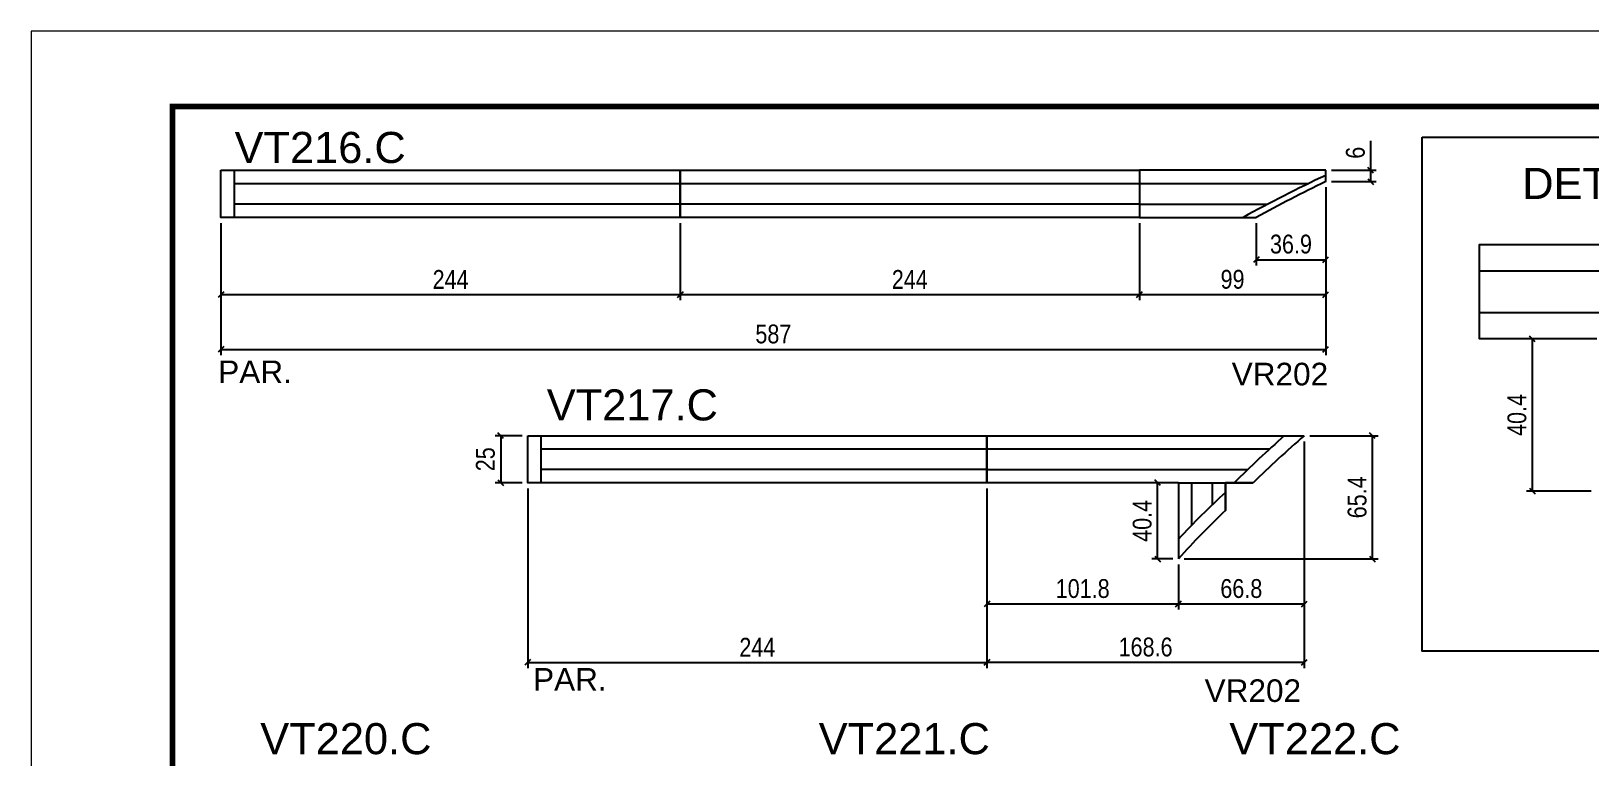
# Model space of a CAD drawing. Extents: x 5442 to 11695, y -218 to 3129.
# Drawn here: x 5442 to 6271, y 446 to 832 of the extents above; entities that cross this region are included whole.
import ezdxf

# ---------------------------------------------------------------- set-up
doc = ezdxf.new("R2010")
doc.units = 0
doc.linetypes.add('DASHED', pattern=[0.75, 0.5, -0.25])
for name, color, linetype in [('5', 5, 'Continuous'), ('Cotas', 1, 'Continuous'), ('NOMENCLATURA', 7, 'Continuous'), ('Painéis', 200, 'Continuous'), ('SARR_2.2x7', 40, 'Continuous')]:
    doc.layers.add(name, color=color, linetype=linetype)
for name, color, linetype, lineweight in [('Escoras', 2, 'Continuous', 25), ('Folhas', 255, 'Continuous', 9), ('SARRAFO DE PRESSAO', 251, 'DASHED', 9)]:
    doc.layers.add(name, color=color, linetype=linetype, lineweight=lineweight)
doc.styles.add('COTA TECNICA', font='techl___.ttf', dxfattribs={"height": 10})
doc.styles.add('COTA TECNICA-50', font='techl___.ttf', dxfattribs={"height": 10})
doc.styles.get("Standard").update_dxf_attribs({"font": 'arial.ttf'})
doc.dimstyles.new('COTA PAINEL-50', dxfattribs={"dimtxt": 10, "dimasz": 3, "dimexe": 3, "dimexo": 3, "dimgap": 3, "dimtad": 1, "dimdec": 1, "dimzin": 12, "dimdsep": 46, "dimtxsty": 'COTA TECNICA-50', "dimblk1": 'OBLIQUE', "dimblk2": 'OBLIQUE', "dimsah": 1, "dimcen": 0.9, "dimclrd": 4, "dimclre": 4, "dimclrt": 240, "dimadec": 1, "dimazin": 3, "dimtfac": 1, "dimtdec": 1, "dimtmove": 0, "dimatfit": 3, "dimfxl": 1, "dimtolj": 1, "dimtzin": 12, "dimarcsym": 0})
doc.dimstyles.new('PAINEL', dxfattribs={"dimtxt": 10, "dimasz": 3, "dimexe": 3, "dimexo": 3, "dimgap": 3, "dimtad": 1, "dimdec": 1, "dimzin": 12, "dimdsep": 46, "dimtxsty": 'COTA TECNICA', "dimblk1": 'OBLIQUE', "dimblk2": 'OBLIQUE', "dimsah": 1, "dimcen": 0.9, "dimclrd": 4, "dimclre": 4, "dimclrt": 240, "dimadec": 1, "dimazin": 3, "dimtfac": 1, "dimtdec": 1, "dimtmove": 0, "dimatfit": 3, "dimfxl": 1, "dimtolj": 1, "dimtzin": 12, "dimarcsym": 0})

# ---------------------------------------------------------------- blocks, each defined once
blk = doc.blocks.new('9999999999')
at = {"layer": 'Folhas'}
blk.add_lwpolyline([(98138.98, 34190.21), (99623.98, 34190.21), (99623.98, 35240.21), (98138.98, 35240.21)], close=True, dxfattribs=at)
at = {"layer": 'Folhas', "color": 30, "const_width": 3}
blk.add_lwpolyline([(98213.98, 34230.21), (99583.98, 34230.21), (99583.98, 35200.21), (98213.98, 35200.21)], close=True, dxfattribs=at)
blk = doc.blocks.new('_Oblique')
at = {"color": 0, "linetype": 'ByBlock', "lineweight": -2}
blk.add_line((-0.5, -0.5), (0.5, 0.5), dxfattribs=at)
blk = doc.blocks.new('*D1095')
at = {"layer": 'Cotas', "color": 4, "linetype": 'ByBlock', "lineweight": -2, "transparency": 16777216}
for p, q in [((6118.28, 614.14), (6118.28, 493.77)), ((5949.69, 589.13), (5949.69, 493.77)), ((6118.28, 496.77), (5949.69, 496.77))]:
    blk.add_line(p, q, dxfattribs=at)
at = {"layer": 'Defpoints', "color": 0, "linetype": 'ByBlock', "transparency": 16777216}
for p in [(6118.28, 617.14), (5949.69, 592.13), (5949.69, 496.77)]:
    blk.add_point(p, dxfattribs=at)
at = {"layer": 'Cotas', "color": 4, "linetype": 'ByBlock', "lineweight": -2, "transparency": 16777216, "xscale": 3, "yscale": 3, "zscale": 3, "rotation": 180}
blk.add_blockref('_Oblique', (5949.69, 496.77), dxfattribs=at)
at = {"layer": 'Cotas', "color": 4, "linetype": 'ByBlock', "lineweight": -2, "transparency": 16777216, "xscale": 3, "yscale": 3, "zscale": 3}
blk.add_blockref('_Oblique', (6118.28, 496.77), dxfattribs=at)
at = {"layer": 'Cotas', "color": 240, "linetype": 'ByBlock', "transparency": 16777216, "insert": (6033.99, 504.89), "char_height": 10, "attachment_point": 5, "style": 'COTA TECNICA-50'}
blk.add_mtext('\\A1;168.6', dxfattribs=at)
blk = doc.blocks.new('*D1359')
at = {"layer": 'Cotas', "color": 4, "linetype": 'ByBlock', "lineweight": -2, "transparency": 16777216}
for p, q in [((6048.46, 592.13), (6037.35, 592.13)), ((6040.35, 551.71), (6040.35, 592.13)), ((6048.46, 551.71), (6037.35, 551.71))]:
    blk.add_line(p, q, dxfattribs=at)
at = {"layer": 'Defpoints', "color": 0, "linetype": 'ByBlock', "transparency": 16777216}
for p in [(6040.35, 592.13), (6051.46, 592.13), (6051.46, 551.71)]:
    blk.add_point(p, dxfattribs=at)
at = {"layer": 'Cotas', "color": 4, "linetype": 'ByBlock', "lineweight": -2, "transparency": 16777216, "xscale": 3, "yscale": 3, "zscale": 3}
for p, rotation in [((6040.35, 592.13), 90), ((6040.35, 551.71), 270)]:
    blk.add_blockref('_Oblique', p, dxfattribs=dict(at, rotation=rotation))
at = {"layer": 'Cotas', "color": 240, "linetype": 'ByBlock', "transparency": 16777216, "insert": (6032.25, 571.92), "char_height": 10, "attachment_point": 5, "rotation": 90, "style": 'COTA TECNICA-50'}
blk.add_mtext('\\A1;40.4', dxfattribs=at)
blk = doc.blocks.new('*D1385')
at = {"layer": 'Cotas', "color": 4, "linetype": 'ByBlock', "lineweight": -2, "transparency": 16777216}
for p, q in [((5949.69, 589.14), (5949.69, 524.81)), ((6051.46, 548.71), (6051.46, 524.81)), ((5949.69, 527.81), (6051.46, 527.81))]:
    blk.add_line(p, q, dxfattribs=at)
at = {"layer": 'Defpoints', "color": 0, "linetype": 'ByBlock', "transparency": 16777216}
for p in [(5949.69, 592.14), (6051.46, 551.71), (6051.46, 527.81)]:
    blk.add_point(p, dxfattribs=at)
at = {"layer": 'Cotas', "color": 4, "linetype": 'ByBlock', "lineweight": -2, "transparency": 16777216, "xscale": 3, "yscale": 3, "zscale": 3, "rotation": 180}
blk.add_blockref('_Oblique', (5949.69, 527.81), dxfattribs=at)
at = {"layer": 'Cotas', "color": 4, "linetype": 'ByBlock', "lineweight": -2, "transparency": 16777216, "xscale": 3, "yscale": 3, "zscale": 3}
blk.add_blockref('_Oblique', (6051.46, 527.81), dxfattribs=at)
at = {"layer": 'Cotas', "color": 240, "linetype": 'ByBlock', "transparency": 16777216, "insert": (6000.58, 535.93), "char_height": 10, "attachment_point": 5, "style": 'COTA TECNICA-50'}
blk.add_mtext('\\A1;101.8', dxfattribs=at)
blk = doc.blocks.new('*D1386')
at = {"layer": 'Cotas', "color": 4, "linetype": 'ByBlock', "lineweight": -2, "transparency": 16777216}
for p, q in [((5705.69, 589.14), (5705.69, 493.77)), ((5949.69, 589.13), (5949.69, 493.77)), ((5705.69, 496.77), (5949.69, 496.77))]:
    blk.add_line(p, q, dxfattribs=at)
at = {"layer": 'Defpoints', "color": 0, "linetype": 'ByBlock', "transparency": 16777216}
for p in [(5705.69, 592.14), (5949.69, 592.13), (5949.69, 496.77)]:
    blk.add_point(p, dxfattribs=at)
at = {"layer": 'Cotas', "color": 4, "linetype": 'ByBlock', "lineweight": -2, "transparency": 16777216, "xscale": 3, "yscale": 3, "zscale": 3, "rotation": 180}
blk.add_blockref('_Oblique', (5705.69, 496.77), dxfattribs=at)
at = {"layer": 'Cotas', "color": 4, "linetype": 'ByBlock', "lineweight": -2, "transparency": 16777216, "xscale": 3, "yscale": 3, "zscale": 3}
blk.add_blockref('_Oblique', (5949.69, 496.77), dxfattribs=at)
at = {"layer": 'Cotas', "color": 240, "linetype": 'ByBlock', "transparency": 16777216, "insert": (5827.69, 504.84), "char_height": 10, "attachment_point": 5, "style": 'COTA TECNICA-50'}
blk.add_mtext('\\A1;244', dxfattribs=at)
blk = doc.blocks.new('*D1387')
at = {"layer": 'Cotas', "color": 4, "linetype": 'ByBlock', "lineweight": -2, "transparency": 16777216}
for p, q in [((5542.7, 730.05), (5542.7, 689.03)), ((5786.7, 730.05), (5786.7, 689.03)), ((5542.7, 692.03), (5786.7, 692.03))]:
    blk.add_line(p, q, dxfattribs=at)
at = {"layer": 'Defpoints', "color": 0, "linetype": 'ByBlock', "transparency": 16777216}
for p in [(5542.7, 733.05), (5786.7, 733.05), (5786.7, 692.03)]:
    blk.add_point(p, dxfattribs=at)
at = {"layer": 'Cotas', "color": 4, "linetype": 'ByBlock', "lineweight": -2, "transparency": 16777216, "xscale": 3, "yscale": 3, "zscale": 3, "rotation": 180}
blk.add_blockref('_Oblique', (5542.7, 692.03), dxfattribs=at)
at = {"layer": 'Cotas', "color": 4, "linetype": 'ByBlock', "lineweight": -2, "transparency": 16777216, "xscale": 3, "yscale": 3, "zscale": 3}
blk.add_blockref('_Oblique', (5786.7, 692.03), dxfattribs=at)
at = {"layer": 'Cotas', "color": 240, "linetype": 'ByBlock', "transparency": 16777216, "insert": (5664.7, 700.1), "char_height": 10, "attachment_point": 5, "style": 'COTA TECNICA-50'}
blk.add_mtext('\\A1;244', dxfattribs=at)
blk = doc.blocks.new('*D1388')
at = {"layer": 'Cotas', "color": 4, "linetype": 'ByBlock', "lineweight": -2, "transparency": 16777216}
for p, q in [((5786.7, 730.05), (5786.7, 689.03)), ((6030.7, 730.05), (6030.7, 689.03)), ((5786.7, 692.03), (6030.7, 692.03))]:
    blk.add_line(p, q, dxfattribs=at)
at = {"layer": 'Defpoints', "color": 0, "linetype": 'ByBlock', "transparency": 16777216}
for p in [(5786.7, 733.05), (6030.7, 733.05), (6030.7, 692.03)]:
    blk.add_point(p, dxfattribs=at)
at = {"layer": 'Cotas', "color": 4, "linetype": 'ByBlock', "lineweight": -2, "transparency": 16777216, "xscale": 3, "yscale": 3, "zscale": 3, "rotation": 180}
blk.add_blockref('_Oblique', (5786.7, 692.03), dxfattribs=at)
at = {"layer": 'Cotas', "color": 4, "linetype": 'ByBlock', "lineweight": -2, "transparency": 16777216, "xscale": 3, "yscale": 3, "zscale": 3}
blk.add_blockref('_Oblique', (6030.7, 692.03), dxfattribs=at)
at = {"layer": 'Cotas', "color": 240, "linetype": 'ByBlock', "transparency": 16777216, "insert": (5908.7, 700.1), "char_height": 10, "attachment_point": 5, "style": 'COTA TECNICA-50'}
blk.add_mtext('\\A1;244', dxfattribs=at)
blk = doc.blocks.new('*D1107')
at = {"layer": 'Cotas', "color": 4, "linetype": 'ByBlock', "lineweight": -2, "transparency": 16777216}
for p, q in [((6121.28, 617.14), (6157.55, 617.14)), ((6154.55, 551.71), (6154.55, 617.14)), ((6054.46, 551.71), (6157.55, 551.71))]:
    blk.add_line(p, q, dxfattribs=at)
at = {"layer": 'Defpoints', "color": 0, "linetype": 'ByBlock', "transparency": 16777216}
for p in [(6118.28, 617.14), (6154.55, 617.14), (6051.46, 551.71)]:
    blk.add_point(p, dxfattribs=at)
at = {"layer": 'Cotas', "color": 4, "linetype": 'ByBlock', "lineweight": -2, "transparency": 16777216, "xscale": 3, "yscale": 3, "zscale": 3}
for p, rotation in [((6154.55, 617.14), 90), ((6154.55, 551.71), 270)]:
    blk.add_blockref('_Oblique', p, dxfattribs=dict(at, rotation=rotation))
at = {"layer": 'Cotas', "color": 240, "linetype": 'ByBlock', "transparency": 16777216, "insert": (6146.44, 584.43), "char_height": 10, "attachment_point": 5, "rotation": 90, "style": 'COTA TECNICA-50'}
blk.add_mtext('\\A1;65.4', dxfattribs=at)
blk = doc.blocks.new('*D1389')
at = {"layer": 'Cotas', "color": 4, "linetype": 'ByBlock', "lineweight": -2, "transparency": 16777216}
for p, q in [((5702.69, 617.14), (5688.35, 617.14)), ((5691.35, 617.14), (5691.35, 592.14)), ((5702.69, 592.14), (5688.35, 592.14))]:
    blk.add_line(p, q, dxfattribs=at)
at = {"layer": 'Defpoints', "color": 0, "linetype": 'ByBlock', "transparency": 16777216}
for p in [(5705.69, 617.14), (5691.35, 592.14), (5705.69, 592.14)]:
    blk.add_point(p, dxfattribs=at)
at = {"layer": 'Cotas', "color": 4, "linetype": 'ByBlock', "lineweight": -2, "transparency": 16777216, "xscale": 3, "yscale": 3, "zscale": 3}
for p, rotation in [((5691.35, 617.14), 90), ((5691.35, 592.14), 270)]:
    blk.add_blockref('_Oblique', p, dxfattribs=dict(at, rotation=rotation))
at = {"layer": 'Cotas', "color": 240, "linetype": 'ByBlock', "transparency": 16777216, "insert": (5683.24, 604.64), "char_height": 10, "attachment_point": 5, "rotation": 90, "style": 'COTA TECNICA-50'}
blk.add_mtext('\\A1;25', dxfattribs=at)
blk = doc.blocks.new('*D1097')
at = {"layer": 'Cotas', "color": 4, "linetype": 'ByBlock', "lineweight": -2, "transparency": 16777216}
for p, q in [((6129.72, 749.04), (6129.72, 689.03)), ((6030.7, 730.05), (6030.7, 689.03)), ((6030.7, 692.03), (6129.72, 692.03))]:
    blk.add_line(p, q, dxfattribs=at)
at = {"layer": 'Defpoints', "color": 0, "linetype": 'ByBlock', "transparency": 16777216}
for p in [(6129.72, 752.04), (6030.7, 733.05), (6129.72, 692.03)]:
    blk.add_point(p, dxfattribs=at)
at = {"layer": 'Cotas', "color": 4, "linetype": 'ByBlock', "lineweight": -2, "transparency": 16777216, "xscale": 3, "yscale": 3, "zscale": 3, "rotation": 180}
blk.add_blockref('_Oblique', (6030.7, 692.03), dxfattribs=at)
at = {"layer": 'Cotas', "color": 4, "linetype": 'ByBlock', "lineweight": -2, "transparency": 16777216, "xscale": 3, "yscale": 3, "zscale": 3}
blk.add_blockref('_Oblique', (6129.72, 692.03), dxfattribs=at)
at = {"layer": 'Cotas', "color": 240, "linetype": 'ByBlock', "transparency": 16777216, "insert": (6080.21, 700.12), "char_height": 10, "attachment_point": 5, "style": 'COTA TECNICA-50'}
blk.add_mtext('\\A1;99', dxfattribs=at)
blk = doc.blocks.new('*D1098')
at = {"layer": 'Cotas', "color": 4, "linetype": 'ByBlock', "lineweight": -2, "transparency": 16777216}
for p, q in [((6129.72, 749.04), (6129.72, 707.56)), ((6092.78, 730.05), (6092.78, 707.56)), ((6092.78, 710.56), (6129.72, 710.56))]:
    blk.add_line(p, q, dxfattribs=at)
at = {"layer": 'Defpoints', "color": 0, "linetype": 'ByBlock', "transparency": 16777216}
for p in [(6129.72, 752.04), (6092.78, 733.05), (6129.72, 710.56)]:
    blk.add_point(p, dxfattribs=at)
at = {"layer": 'Cotas', "color": 4, "linetype": 'ByBlock', "lineweight": -2, "transparency": 16777216, "xscale": 3, "yscale": 3, "zscale": 3, "rotation": 180}
blk.add_blockref('_Oblique', (6092.78, 710.56), dxfattribs=at)
at = {"layer": 'Cotas', "color": 4, "linetype": 'ByBlock', "lineweight": -2, "transparency": 16777216, "xscale": 3, "yscale": 3, "zscale": 3}
blk.add_blockref('_Oblique', (6129.72, 710.56), dxfattribs=at)
at = {"layer": 'Cotas', "color": 240, "linetype": 'ByBlock', "transparency": 16777216, "insert": (6111.25, 718.81), "char_height": 10, "attachment_point": 5, "style": 'COTA TECNICA-50'}
blk.add_mtext('\\A1;36.9', dxfattribs=at)
blk = doc.blocks.new('*D1099')
at = {"layer": 'Cotas', "color": 4, "linetype": 'ByBlock', "lineweight": -2, "transparency": 16777216}
for p, q in [((6153.61, 758.05), (6153.61, 773.71)), ((6132.72, 758.05), (6156.61, 758.05)), ((6153.61, 752.04), (6153.61, 758.05)), ((6132.72, 752.04), (6156.61, 752.04))]:
    blk.add_line(p, q, dxfattribs=at)
at = {"layer": 'Defpoints', "color": 0, "linetype": 'ByBlock', "transparency": 16777216}
for p in [(6129.72, 758.05), (6153.61, 758.05), (6129.72, 752.04)]:
    blk.add_point(p, dxfattribs=at)
at = {"layer": 'Cotas', "color": 4, "linetype": 'ByBlock', "lineweight": -2, "transparency": 16777216, "xscale": 3, "yscale": 3, "zscale": 3}
for p, rotation in [((6153.61, 758.05), 90), ((6153.61, 752.04), 270)]:
    blk.add_blockref('_Oblique', p, dxfattribs=dict(at, rotation=rotation))
at = {"layer": 'Cotas', "color": 240, "linetype": 'ByBlock', "transparency": 16777216, "insert": (6145.51, 767.38), "char_height": 10, "attachment_point": 5, "rotation": 90, "style": 'COTA TECNICA-50'}
blk.add_mtext('\\A1;6', dxfattribs=at)
blk = doc.blocks.new('*D1102')
at = {"layer": 'Cotas', "color": 4, "linetype": 'ByBlock', "lineweight": -2, "transparency": 16777216}
for p, q in [((6118.28, 614.14), (6118.28, 524.81)), ((6051.46, 548.71), (6051.46, 524.81)), ((6051.46, 527.81), (6118.28, 527.81))]:
    blk.add_line(p, q, dxfattribs=at)
at = {"layer": 'Defpoints', "color": 0, "linetype": 'ByBlock', "transparency": 16777216}
for p in [(6118.28, 617.14), (6051.46, 551.71), (6118.28, 527.81)]:
    blk.add_point(p, dxfattribs=at)
at = {"layer": 'Cotas', "color": 4, "linetype": 'ByBlock', "lineweight": -2, "transparency": 16777216, "xscale": 3, "yscale": 3, "zscale": 3, "rotation": 180}
blk.add_blockref('_Oblique', (6051.46, 527.81), dxfattribs=at)
at = {"layer": 'Cotas', "color": 4, "linetype": 'ByBlock', "lineweight": -2, "transparency": 16777216, "xscale": 3, "yscale": 3, "zscale": 3}
blk.add_blockref('_Oblique', (6118.28, 527.81), dxfattribs=at)
at = {"layer": 'Cotas', "color": 240, "linetype": 'ByBlock', "transparency": 16777216, "insert": (6084.87, 535.93), "char_height": 10, "attachment_point": 5, "style": 'COTA TECNICA-50'}
blk.add_mtext('\\A1;66.8', dxfattribs=at)
blk = doc.blocks.new('*D1365')
at = {"layer": 'Cotas', "color": 4, "linetype": 'ByBlock', "lineweight": -2, "transparency": 16777216}
for p, q in [((6270.73, 668.56), (6236.46, 668.56)), ((6239.46, 668.56), (6239.46, 587.73)), ((6270.73, 587.73), (6236.46, 587.73))]:
    blk.add_line(p, q, dxfattribs=at)
at = {"layer": 'Defpoints', "color": 0, "linetype": 'ByBlock', "transparency": 16777216}
for p in [(6273.73, 668.56), (6239.46, 587.73), (6273.73, 587.73)]:
    blk.add_point(p, dxfattribs=at)
at = {"layer": 'Cotas', "color": 4, "linetype": 'ByBlock', "lineweight": -2, "transparency": 16777216, "xscale": 3, "yscale": 3, "zscale": 3}
for p, rotation in [((6239.46, 668.56), 90), ((6239.46, 587.73), 270)]:
    blk.add_blockref('_Oblique', p, dxfattribs=dict(at, rotation=rotation))
at = {"layer": 'Cotas', "color": 240, "linetype": 'ByBlock', "transparency": 16777216, "insert": (6231.35, 628.14), "char_height": 10, "attachment_point": 5, "rotation": 90, "style": 'COTA TECNICA-50'}
blk.add_mtext('\\A1;40.4', dxfattribs=at)
blk = doc.blocks.new('*D1382')
at = {"color": 4, "lineweight": -2, "transparency": 16777216}
for p, q in [((6129.72, 749.04), (6129.72, 659.97)), ((5542.7, 730.05), (5542.7, 659.97)), ((5542.7, 662.97), (6129.72, 662.97))]:
    blk.add_line(p, q, dxfattribs=at)
at = {"layer": 'Defpoints', "color": 0, "transparency": 16777216}
for p in [(6129.72, 752.04), (5542.7, 733.05), (6129.72, 662.97)]:
    blk.add_point(p, dxfattribs=at)
at = {"color": 4, "lineweight": -2, "transparency": 16777216, "xscale": 3, "yscale": 3, "zscale": 3, "rotation": 180}
blk.add_blockref('_Oblique', (5542.7, 662.97), dxfattribs=at)
at = {"color": 4, "lineweight": -2, "transparency": 16777216, "xscale": 3, "yscale": 3, "zscale": 3}
blk.add_blockref('_Oblique', (6129.72, 662.97), dxfattribs=at)
at = {"color": 240, "transparency": 16777216, "insert": (5836.21, 671.1), "char_height": 10, "attachment_point": 5, "style": 'COTA TECNICA'}
blk.add_mtext('\\A1;587', dxfattribs=at)

msp = doc.modelspace()

# ---------------------------------------------------------------- linework, layer by layer
at = {"layer": 'Escoras', "linetype": 'ByBlock'}
msp.add_lwpolyline([(6180.94, 775.68), (6479.6, 775.68), (6479.6, 502.8), (6180.94, 502.8)], close=True, dxfattribs=at)
at = {"layer": 'Painéis', "linetype": 'Continuous'}
for p, q in [((5786.7, 758.05), (5786.7, 733.05)), ((6129.72, 758.05), (6030.7, 758.05)), ((6030.7, 758.05), (6030.7, 733.05)), ((6129.72, 752.04), (6129.72, 758.05)), ((6030.7, 733.05), (6092.78, 733.05)), ((6051.46, 617.14), (6118.28, 617.14)), ((6076.46, 592.14), (6091.1, 592.14)), ((6076.46, 577.5), (6076.46, 592.14)), ((6091.1, 592.14), (6076.46, 592.14)), ((6076.46, 592.14), (6076.46, 577.5))]:
    msp.add_line(p, q, dxfattribs=at)
for points in [[(5542.7, 758.05), (5786.7, 758.05), (5786.7, 733.05), (5542.7, 733.05)], [(5786.7, 758.05), (6030.7, 758.05), (6030.7, 733.05), (5786.7, 733.05)], [(5705.69, 617.14), (5949.69, 617.14), (5949.69, 592.14), (5705.69, 592.14)]]:
    msp.add_lwpolyline(points, close=True, dxfattribs=at)
for points in [[(6273.73, 668.56), (6211.41, 668.58), (6211.41, 718.61), (6273.73, 718.59), (6407.36, 718.59)], [(6051.46, 592.13), (5949.69, 592.13), (5949.69, 617.15), (6051.46, 617.14), (6051.46, 617.14)], [(6051.46, 617.14), (6051.46, 617.14)], [(6051.46, 592.13), (6051.46, 551.71)]]:
    msp.add_lwpolyline(points, dxfattribs=at)
for centre, radius, start, end in [((6470.4, 44.14), 785.61, 115.69971, 118.72929), ((6611.23, 53.97), 748.44, 131.19606, 134.02329), ((6357.94, 279.67), 409.8, 133.38242, 138.4062)]:
    msp.add_arc(centre, radius, start, end, dxfattribs=at)
at = {"layer": 'SARR_2.2x7', "linetype": 'Continuous'}
for p, q in [((5549.7, 758.05), (5549.7, 733.05)), ((5549.7, 751.05), (5786.7, 751.05)), ((5786.7, 751.05), (6030.7, 751.05)), ((6030.7, 751.05), (6120.66, 751.05)), ((5786.7, 740.05), (5549.7, 740.05)), ((6030.7, 740.05), (5786.7, 740.05)), ((6030.7, 740.05), (6098.84, 740.05)), ((6211.41, 704.59), (6370.79, 704.59)), ((6211.41, 682.59), (6347.36, 682.59)), ((5712.69, 617.14), (5712.69, 592.14)), ((5712.69, 610.14), (5949.69, 610.14)), ((5949.69, 610.14), (6100, 610.14)), ((5949.69, 599.14), (5712.69, 599.14)), ((5949.69, 599.14), (6088.28, 599.14)), ((6051.46, 592.13), (6076.46, 592.14)), ((6069.46, 592.14), (6069.46, 580.5))]:
    msp.add_line(p, q, dxfattribs=at)
msp.add_lwpolyline([(6058.46, 592.14), (6058.46, 569.55)], dxfattribs=at)
for centre, radius, start, end in [((6463.4, 44.14), 785.61, 115.13448, 118.72929), ((6611.23, 53.97), 755.44, 131.79899, 134.56992), ((6357.94, 279.67), 416.8, 132.47969, 137.33339)]:
    msp.add_arc(centre, radius, start, end, dxfattribs=at)

# ---------------------------------------------------------------- block references
at = {"layer": 'SARRAFO DE PRESSAO', "color": 6, "linetype": 'ByBlock'}
msp.add_blockref('9999999999', (-92697.12, -34408.31), dxfattribs=at)

# ---------------------------------------------------------------- texts
at = {"layer": '5', "linetype": 'Continuous'}
for s, p in [('PAR.', (5541.24, 645.06)), ('VR202', (6079.76, 643.86)), ('PAR.', (5708.53, 481.77)), ('VR202', (6065.37, 475.78))]:
    msp.add_text(s, height=12, rotation=359.99996, dxfattribs=at).set_placement(p)
at = {"layer": 'NOMENCLATURA', "linetype": 'Continuous'}
for s, p in [('VT216.C', (5549.92, 761.92)), ('DET. VT217.C', (6234.15, 742.84)), ('VT217.C', (5715.8, 625.25)), ('VT220.C', (5563.58, 448.04)), ('VT221.C', (5860.31, 448.04)), ('VT222.C', (6078.51, 448.04))]:
    msp.add_text(s, height=16.5, dxfattribs=at).set_placement(p)

# ---------------------------------------------------------------- dimensions: what is measured, and where the dimension line sits
dim = msp.add_linear_dim(base=(6129.72, 662.97), p1=(5542.7, 733.05), p2=(6129.72, 752.04), dimstyle='PAINEL')
dim.commit()
dim.dimension.update_dxf_attribs({"geometry": '*D1382', "text_midpoint": (5836.21, 671.1)})
at = {"layer": 'Cotas', "linetype": 'ByBlock'}
for base, p1, p2, override, picture, middle in [((6153.61, 758.05), (6129.72, 752.04), (6129.72, 758.05), {"dimarcsym": 1}, '*D1099', (6145.51, 767.38)), ((6239.46, 587.73), (6273.73, 668.56), (6273.73, 587.73), {"dimlfac": 0.5, "dimarcsym": 1}, '*D1365', (6231.35, 628.14)), ((5691.35, 592.14), (5705.69, 617.14), (5705.69, 592.14), {"dimarcsym": 1}, '*D1389', (5683.24, 604.64)), ((6154.55, 617.14), (6051.46, 551.71), (6118.28, 617.14), {"dimarcsym": 1}, '*D1107', (6146.44, 584.43)), ((6040.35, 592.13), (6051.46, 551.71), (6051.46, 592.13), {"dimarcsym": 1}, '*D1359', (6032.25, 571.92))]:
    dim = msp.add_linear_dim(base=base, p1=p1, p2=p2, angle=90, dimstyle='COTA PAINEL-50', override=override, dxfattribs=at)
    dim.commit()
    dim.dimension.update_dxf_attribs({"geometry": picture, "text_midpoint": middle})
for base, p1, p2, picture, middle in [((6129.72, 692.03), (6030.7, 733.05), (6129.72, 752.04), '*D1097', (6080.21, 700.12)), ((6129.72, 710.56), (6092.78, 733.05), (6129.72, 752.04), '*D1098', (6111.25, 718.81)), ((5786.7, 692.03), (5542.7, 733.05), (5786.7, 733.05), '*D1387', (5664.7, 700.1)), ((6030.7, 692.03), (5786.7, 733.05), (6030.7, 733.05), '*D1388', (5908.7, 700.1)), ((5949.69, 496.77), (6118.28, 617.14), (5949.69, 592.13), '*D1095', (6033.99, 504.89)), ((6118.28, 527.81), (6051.46, 551.71), (6118.28, 617.14), '*D1102', (6084.87, 535.93)), ((5949.69, 496.77), (5705.69, 592.14), (5949.69, 592.13), '*D1386', (5827.69, 504.84)), ((6051.46, 527.81), (5949.69, 592.14), (6051.46, 551.71), '*D1385', (6000.58, 535.93))]:
    dim = msp.add_linear_dim(base=base, p1=p1, p2=p2, dimstyle='COTA PAINEL-50', override={"dimarcsym": 1}, dxfattribs=at)
    dim.commit()
    dim.dimension.update_dxf_attribs({"geometry": picture, "text_midpoint": middle})

doc.saveas('drawing.dxf')
